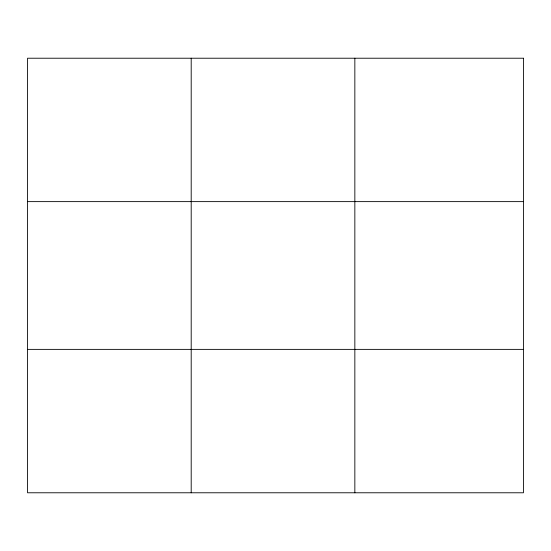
<?xml version="1.0" encoding="UTF-8"?>
<svg xmlns="http://www.w3.org/2000/svg" width="551" height="551" viewBox="0 0 551 551"><rect width="100%" height="100%" fill="white"/><g stroke="black" fill="none" stroke-linecap="round" stroke-linejoin="round"><path stroke-width="0.83" d="M191.197 492.78L191.197 58.22M354.844 492.78L354.844 58.22M27.55 201.625L523.45 201.625M27.55 349.375L523.45 349.375M523.45 58.22L523.45 492.78L27.55 492.78L27.55 58.22L523.45 58.22"/></g></svg>
